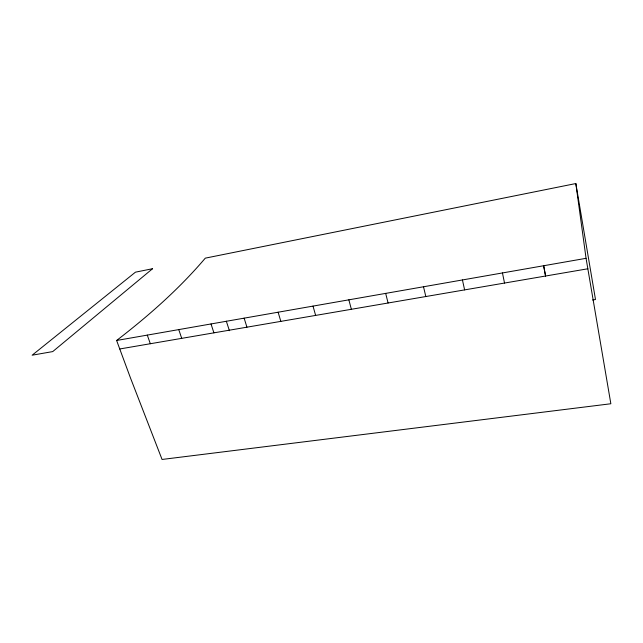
<?xml version="1.0" encoding="UTF-8"?>
<svg xmlns="http://www.w3.org/2000/svg" width="643" height="643" viewBox="0 0 643 643"><rect width="100%" height="100%" fill="white"/><g stroke="black" fill="none" stroke-linecap="round" stroke-linejoin="round"><path stroke-width="0.96" d="M575.839 183.544L586.062 258.317L610.85 403.756L162.06 459.456L130.457 377.899L116.616 340.477C148.67 315.769 179.043 289.045 205.294 258.148L575.839 183.544L595.49 299.517L592.581 299.984M116.616 340.477L586.062 258.317M119.702 348.98L587.839 268.782M147.295 335.107L150.325 343.732M178.762 329.602L181.712 338.355M226.328 321.203L229.422 330.711M211.025 323.951L213.902 332.841M244.139 318.156L246.936 327.183M278.122 312.209L280.83 321.371M313.012 306.1L315.633 315.416M348.852 299.831L351.367 309.291M385.671 293.385L388.083 302.998M423.512 286.762L425.819 296.536M462.43 279.954L464.616 289.889M502.456 272.945L504.522 283.057M152.56 268.718L52.726 351.592L32.15 355.193L135.456 272.166L152.56 268.718M545.577 276.016L543.648 265.736L545.577 276.016"/></g></svg>
